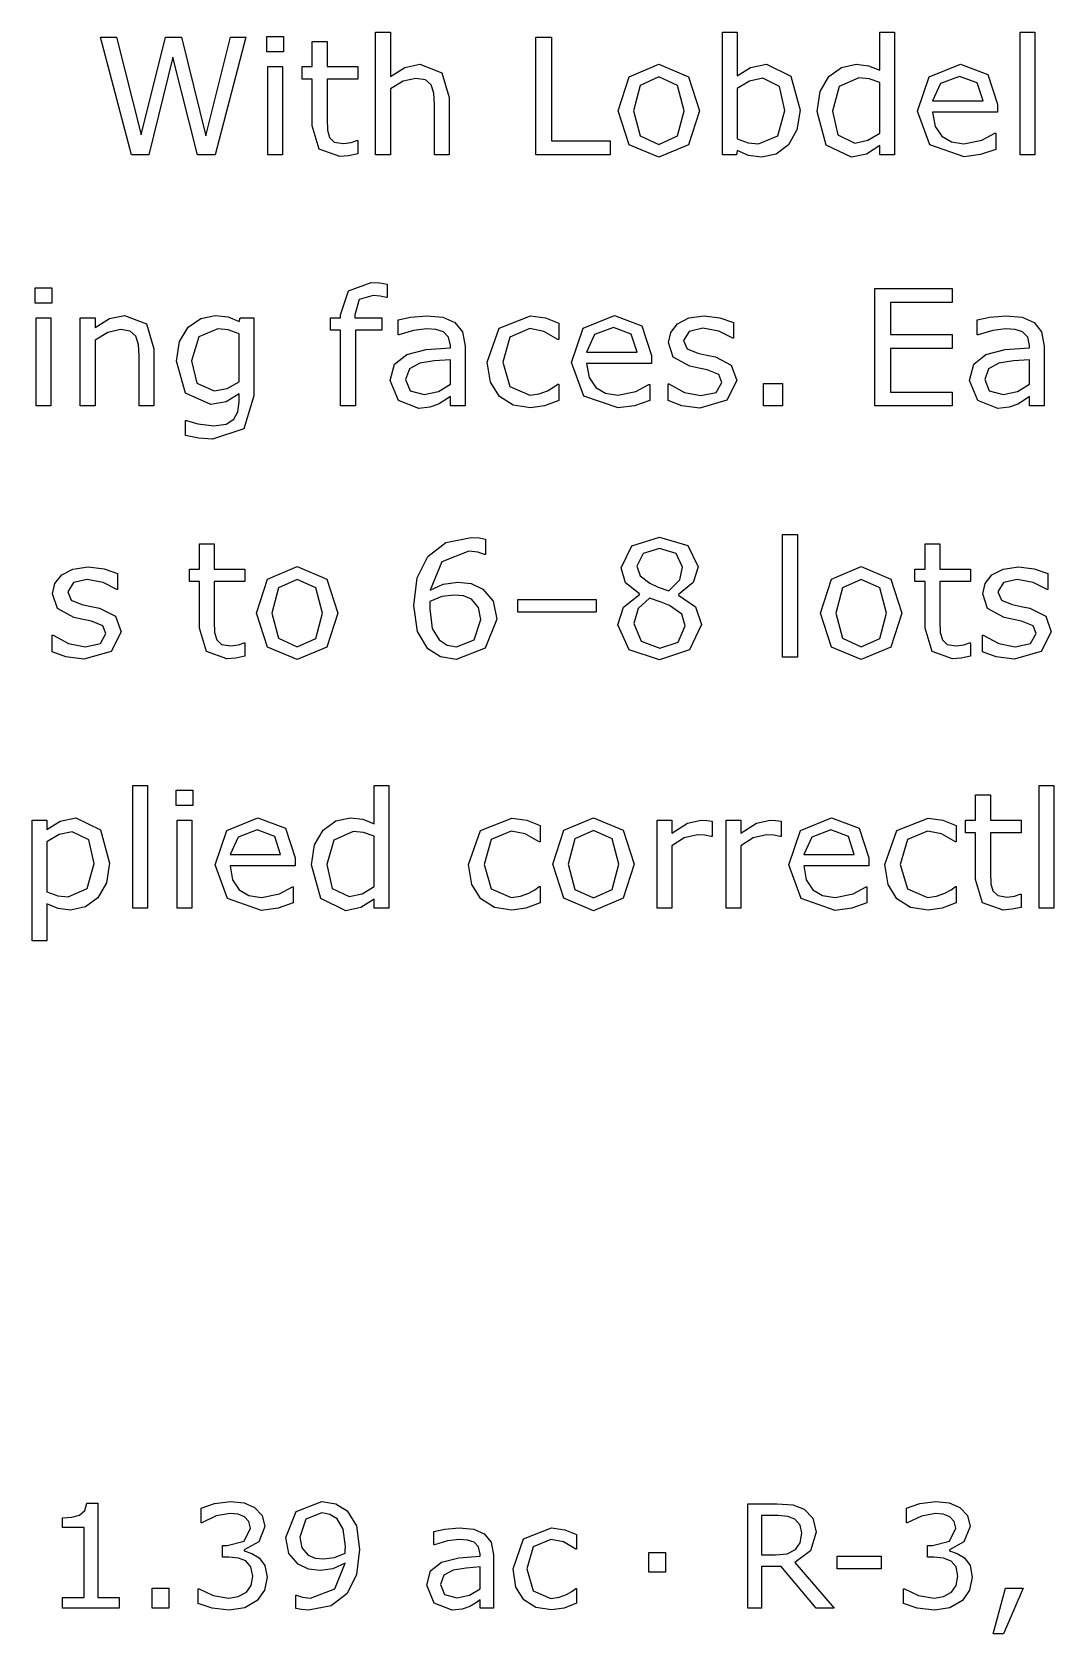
# Model space of a CAD drawing. Extents: x -1 to 182, y 89 to 480.
# Drawn here: x 87.16 to 102.23, y 89.84 to 113.46 of the extents above; entities that cross this region are included whole.
import ezdxf

# ---------------------------------------------------------------- set-up
doc = ezdxf.new("R2010")
doc.units = 0
doc.header["$MEASUREMENT"] = 0
doc.layers.add('Layer 1', color=7, linetype='Continuous')

msp = doc.modelspace()

# ---------------------------------------------------------------- linework, layer by layer
at = {"layer": 'Layer 1', "color": 7}
for points in [[(90.866433, 113.171132), (90.619937, 113.171132), (90.619937, 113.397854), (90.866433, 113.397854), (90.866433, 113.171132)], [(93.309315, 111.65494), (93.090724, 111.65494), (93.090724, 112.394423), (93.080246, 112.561851), (93.041879, 112.68512), (92.958163, 112.757192), (92.816312, 112.781534), (92.629114, 112.737349), (92.441916, 112.624557), (92.441916, 111.654966), (92.223326, 111.654966), (92.223326, 113.464158), (92.441916, 113.464158), (92.441916, 112.809553), (92.65353, 112.942083), (92.877936, 112.989761), (93.198846, 112.863026), (93.309304, 112.497927), (93.309315, 111.65494)], [(98.481084, 112.314307), (98.434576, 112.021308), (98.311328, 111.802709), (98.129943, 111.664359), (97.912516, 111.619009), (97.719503, 111.645732), (97.556724, 111.715503), (97.54278, 111.655045), (97.338141, 111.655045), (97.338141, 113.464237), (97.556732, 113.464237), (97.556732, 112.817755), (97.752068, 112.941025), (97.984613, 112.98984), (98.34738, 112.813125), (98.481092, 112.314307), (98.481084, 112.314307)], [(99.875185, 111.655045), (99.656592, 111.655045), (99.656592, 111.791094), (99.460094, 111.664359), (99.238014, 111.619009), (98.868269, 111.798052), (98.732231, 112.294542), (98.77874, 112.588706), (98.906639, 112.808469), (99.09035, 112.943326), (99.30894, 112.98984), (99.490325, 112.967615), (99.656592, 112.901337), (99.656592, 113.464105), (99.875185, 113.464105), (99.875185, 111.655045)], [(101.944822, 111.655045), (101.726232, 111.655045), (101.726232, 113.464237), (101.944822, 113.464237), (101.944822, 111.655045)], [(90.309491, 113.386238), (89.859517, 111.65494), (89.600231, 111.65494), (89.2363, 113.092049), (88.88051, 111.65494), (88.627037, 111.65494), (88.168925, 113.386238), (88.404956, 113.386238), (88.768888, 111.946775), (89.127006, 113.386238), (89.360712, 113.386238), (89.722318, 111.932831), (90.083923, 113.386238), (90.309491, 113.386238)], [(91.959399, 111.666581), (91.824522, 111.639858), (91.695461, 111.629275), (91.393154, 111.736246), (91.289673, 112.079251), (91.289673, 112.769919), (91.142007, 112.769919), (91.142007, 112.953619), (91.289673, 112.953619), (91.289673, 113.32684), (91.508264, 113.32684), (91.508264, 112.953619), (91.959399, 112.953619), (91.959399, 112.769919), (91.508264, 112.769919), (91.508264, 112.178073), (91.51292, 112.01763), (91.545475, 111.910659), (91.61524, 111.842053), (91.752439, 111.821151), (91.864059, 111.836232), (91.947776, 111.862981), (91.959417, 111.862981), (91.959399, 111.666581)], [(95.680097, 111.65494), (94.584816, 111.65494), (94.584816, 113.386238), (94.815035, 113.386238), (94.815035, 111.859568), (95.680097, 111.859568), (95.680097, 111.65494)], [(90.852489, 111.65494), (90.633899, 111.65494), (90.633899, 112.953698), (90.852489, 112.953698), (90.852489, 111.65494)], [(96.999782, 112.303724), (96.837002, 111.802603), (96.400983, 111.618903), (95.962637, 111.802603), (95.80102, 112.303724), (95.962637, 112.80487), (96.400983, 112.989734), (96.837002, 112.80487), (96.999782, 112.303724), (96.999782, 112.303724)], [(101.392532, 112.281763), (100.435614, 112.281763), (100.471658, 112.072452), (100.570488, 111.927116), (100.713503, 111.843402), (100.897214, 111.815489), (101.163477, 111.867823), (101.355323, 111.972466), (101.366938, 111.972466), (101.366938, 111.734103), (101.141371, 111.65621), (100.899526, 111.624804), (100.394905, 111.799217), (100.213521, 112.296871), (100.386767, 112.802648), (100.844876, 112.98984), (101.249503, 112.836356), (101.392518, 112.400349), (101.392532, 112.281763)], [(96.774214, 112.303724), (96.675384, 112.678135), (96.400983, 112.801378), (96.124255, 112.678135), (96.026587, 112.303724), (96.125417, 111.932831), (96.400983, 111.80726), (96.67422, 111.931667), (96.774214, 112.303724), (96.774214, 112.303724)], [(98.255516, 112.308486), (98.178777, 112.660805), (97.931119, 112.781719), (97.738108, 112.739862), (97.556724, 112.634055), (97.556724, 111.889916), (97.716016, 111.831787), (97.868331, 111.815383), (98.152035, 111.933995), (98.255516, 112.30838), (98.255516, 112.308486)], [(99.656592, 111.974794), (99.656592, 112.720098), (99.498464, 112.774734), (99.346146, 112.789815), (99.060119, 112.661916), (98.957799, 112.299146), (99.036864, 111.946828), (99.290338, 111.827077), (99.478697, 111.86777), (99.656592, 111.974741), (99.656592, 111.974794)], [(101.179754, 112.449191), (101.09255, 112.715441), (100.833264, 112.809633), (100.553049, 112.706154), (100.435614, 112.449191), (101.179754, 112.449191)], [(87.450383, 109.46697), (87.203887, 109.46697), (87.203887, 109.693692), (87.450383, 109.693692), (87.450383, 109.46697)], [(92.395434, 109.548356), (92.383819, 109.548356), (92.289638, 109.569258), (92.187319, 109.5809), (91.982682, 109.518114), (91.919894, 109.293721), (91.919894, 109.249536), (92.314056, 109.249536), (92.314056, 109.065836), (91.926871, 109.065836), (91.926871, 107.950804), (91.70828, 107.950804), (91.70828, 109.065863), (91.560614, 109.065863), (91.560614, 109.249563), (91.70828, 109.249563), (91.70828, 109.292584), (91.82339, 109.647204), (92.155926, 109.771611), (92.287312, 109.764732), (92.395447, 109.748328), (92.395434, 109.548356)], [(100.725147, 107.950778), (99.584519, 107.950778), (99.584519, 109.682076), (100.725147, 109.682076), (100.725147, 109.477421), (99.814738, 109.477421), (99.814738, 109.003051), (100.725147, 109.003051), (100.725147, 108.798396), (99.814738, 108.798396), (99.814738, 108.155406), (100.725147, 108.155406), (100.725147, 107.950778)], [(87.43644, 107.950778), (87.217849, 107.950778), (87.217849, 109.249536), (87.43644, 109.249536), (87.43644, 107.950778)], [(88.95495, 107.950778), (88.73636, 107.950778), (88.73636, 108.690261), (88.725882, 108.857689), (88.687513, 108.980958), (88.603796, 109.05303), (88.461945, 109.077372), (88.274747, 109.033187), (88.087549, 108.920395), (88.087549, 107.950804), (87.868959, 107.950804), (87.868959, 109.249563), (88.087549, 109.249563), (88.087549, 109.105391), (88.299163, 109.237921), (88.523569, 109.285599), (88.844479, 109.158864), (88.954937, 108.793765), (88.95495, 107.950778)], [(90.429276, 108.098441), (90.279286, 107.613593), (89.817687, 107.458944), (89.615373, 107.474025), (89.422363, 107.514745), (89.422363, 107.737973), (89.433978, 107.737973), (89.603737, 107.686803), (89.836279, 107.655424), (90.021151, 107.682173), (90.135099, 107.756574), (90.193233, 107.865873), (90.210669, 108.00888), (90.210669, 108.127493), (90.021146, 108.00888), (89.792091, 107.970515), (89.422347, 108.137944), (89.286309, 108.612341), (89.332817, 108.900683), (89.461878, 109.111133), (89.645589, 109.239032), (89.860692, 109.285546), (90.049051, 109.262263), (90.210669, 109.193683), (90.224613, 109.249483), (90.429249, 109.249483), (90.429276, 108.098441)], [(93.543037, 107.950778), (93.325608, 107.950778), (93.325608, 108.089128), (93.246542, 108.033327), (93.1512, 107.977527), (93.025626, 107.933342), (92.859357, 107.914821), (92.561701, 108.031078), (92.439617, 108.32757), (92.502403, 108.565933), (92.683787, 108.710104), (92.968653, 108.781039), (93.325608, 108.808953), (93.325608, 108.84266), (93.298866, 108.965903), (93.224452, 109.042659), (93.11283, 109.078695), (92.976792, 109.087955), (92.784943, 109.064672), (92.566352, 108.999558), (92.554737, 108.999558), (92.554737, 109.221623), (92.739609, 109.259987), (92.977967, 109.280889), (93.216322, 109.257606), (93.393055, 109.18085), (93.504677, 109.0425), (93.543047, 108.832051), (93.543037, 107.950778)], [(94.924345, 108.032163), (94.716219, 107.950778), (94.508092, 107.9217), (94.249968, 107.962393), (94.048819, 108.08799), (93.917432, 108.299604), (93.870924, 108.598424), (94.045331, 109.09838), (94.508092, 109.279751), (94.726683, 109.248372), (94.924345, 109.171643), (94.924345, 108.928623), (94.91273, 108.928623), (94.705765, 109.048374), (94.4988, 109.090231), (94.204634, 108.96466), (94.097663, 108.598424), (94.202309, 108.236818), (94.4988, 108.111221), (94.633677, 108.128683), (94.756925, 108.174006), (94.846454, 108.225177), (94.91273, 108.272854), (94.924345, 108.272854), (94.924345, 108.032163)], [(96.291702, 108.577495), (95.334785, 108.577495), (95.370829, 108.368184), (95.469661, 108.222848), (95.612674, 108.139134), (95.796384, 108.111221), (96.062647, 108.163555), (96.254494, 108.268198), (96.266109, 108.268198), (96.266109, 108.029835), (96.040541, 107.951942), (95.798697, 107.920536), (95.294076, 108.094949), (95.112694, 108.592603), (95.285937, 109.09838), (95.74405, 109.285572), (96.148674, 109.132088), (96.291689, 108.696081), (96.291702, 108.577495)], [(97.550927, 108.325162), (97.40326, 108.033327), (97.002123, 107.919372), (96.737024, 107.953106), (96.535872, 108.028671), (96.535872, 108.274019), (96.547488, 108.274019), (96.777704, 108.149612), (97.020713, 108.104262), (97.24628, 108.150776), (97.327671, 108.297275), (97.283489, 108.413533), (97.11373, 108.480975), (96.991646, 108.505317), (96.855608, 108.535532), (96.612599, 108.668089), (96.541672, 108.884359), (96.574229, 109.035515), (96.675387, 109.16225), (96.840492, 109.248293), (97.06606, 109.280836), (97.300927, 109.251785), (97.499754, 109.183179), (97.499754, 108.949473), (97.488138, 108.949473), (97.284663, 109.052951), (97.049793, 109.095972), (96.847482, 109.049458), (96.764927, 108.913436), (96.814925, 108.792495), (96.973056, 108.726244), (97.10793, 108.69833), (97.233504, 108.672666), (97.468374, 108.552916), (97.550927, 108.325004), (97.550927, 108.325162)], [(102.08204, 107.950778), (101.864611, 107.950778), (101.864611, 108.089128), (101.785546, 108.033327), (101.690203, 107.977527), (101.56463, 107.933342), (101.39836, 107.914821), (101.100704, 108.031078), (100.978621, 108.32757), (101.041406, 108.565933), (101.222791, 108.710104), (101.507657, 108.781039), (101.864611, 108.808953), (101.864611, 108.84266), (101.837867, 108.965903), (101.763453, 109.042659), (101.651833, 109.078695), (101.515795, 109.087955), (101.323946, 109.064672), (101.105356, 108.999558), (101.093741, 108.999558), (101.093741, 109.221623), (101.278613, 109.259987), (101.51697, 109.280889), (101.755328, 109.257606), (101.932061, 109.18085), (102.043684, 109.0425), (102.082053, 108.832051), (102.08204, 107.950778)], [(90.210685, 108.307726), (90.210685, 109.01583), (90.047906, 109.071631), (89.899078, 109.089093), (89.615373, 108.968179), (89.511892, 108.61705), (89.588632, 108.28566), (89.843267, 108.172895), (90.033952, 108.208931), (90.210685, 108.307753), (90.210685, 108.307726)], [(96.078924, 108.744923), (95.99172, 109.011173), (95.732434, 109.105365), (95.45222, 109.001886), (95.334785, 108.744923), (96.078924, 108.744923)], [(93.325608, 108.270526), (93.325608, 108.632132), (93.089576, 108.614669), (92.875637, 108.580935), (92.723319, 108.497221), (92.665185, 108.342599), (92.732621, 108.17398), (92.938422, 108.118179), (93.148874, 108.162365), (93.325608, 108.2705), (93.325608, 108.270526)], [(101.864611, 108.270526), (101.864611, 108.632132), (101.628579, 108.614669), (101.414637, 108.580935), (101.262322, 108.497221), (101.204185, 108.342599), (101.271625, 108.17398), (101.477426, 108.118179), (101.687878, 108.162365), (101.864611, 108.2705), (101.864611, 108.270526)], [(98.220652, 107.950778), (97.942761, 107.950778), (97.942761, 108.282141), (98.220652, 108.282141), (98.220652, 107.950778)], [(90.295537, 104.258257), (90.160663, 104.231534), (90.031599, 104.220951), (89.729295, 104.327922), (89.625811, 104.670927), (89.625811, 105.361595), (89.478147, 105.361595), (89.478147, 105.545295), (89.625811, 105.545295), (89.625811, 105.918516), (89.844402, 105.918516), (89.844402, 105.545295), (90.295537, 105.545295), (90.295537, 105.361595), (89.844402, 105.361595), (89.844402, 104.769749), (89.849058, 104.609306), (89.881615, 104.502335), (89.951378, 104.433729), (90.08858, 104.412827), (90.2002, 104.427908), (90.283916, 104.454657), (90.295532, 104.454657), (90.295537, 104.258257)], [(94.011584, 104.808246), (93.837176, 104.37687), (93.411623, 104.210606), (93.179079, 104.250134), (92.994207, 104.367556), (92.839566, 104.623355), (92.78608, 105.007054), (92.834915, 105.415173), (92.993043, 105.731429), (93.25698, 105.936084), (93.633701, 106.010485), (93.748811, 106.004664), (93.842992, 105.983762), (93.842992, 105.761697), (93.831376, 105.761697), (93.732547, 105.794241), (93.598834, 105.810645), (93.200021, 105.653694), (93.026777, 105.231632), (93.218623, 105.32114), (93.438378, 105.352546), (93.632553, 105.331644), (93.805797, 105.250258), (93.959276, 105.071188), (94.011597, 104.808431), (94.011584, 104.808246)], [(97.026513, 104.729215), (96.850943, 104.355994), (96.411436, 104.207166), (95.962627, 104.352502), (95.796358, 104.724585), (95.880074, 104.985014), (96.116106, 105.171069), (96.116106, 105.177948), (95.909141, 105.340746), (95.842866, 105.561646), (96.003322, 105.887215), (96.411436, 106.017443), (96.825363, 105.893036), (96.980004, 105.576754), (96.906754, 105.345376), (96.691651, 105.168661), (96.691651, 105.161782), (96.940473, 104.989697), (97.026513, 104.729241), (97.026513, 104.729215)], [(96.750949, 105.574531), (96.654443, 105.772175), (96.410272, 105.846602), (96.169589, 105.776831), (96.076572, 105.588475), (96.123081, 105.443139), (96.266096, 105.335004), (96.389344, 105.280341), (96.547474, 105.224541), (96.706767, 105.383846), (96.750949, 105.574531), (96.750949, 105.574531)], [(98.441542, 104.246695), (98.222952, 104.246695), (98.222952, 106.055887), (98.441542, 106.055887), (98.441542, 104.246695)], [(100.993707, 104.25831), (100.858833, 104.231587), (100.729772, 104.221004), (100.427465, 104.327975), (100.323981, 104.67098), (100.323981, 105.361648), (100.176318, 105.361648), (100.176318, 105.545348), (100.323981, 105.545348), (100.323981, 105.918568), (100.542575, 105.918568), (100.542575, 105.545348), (100.993707, 105.545348), (100.993707, 105.361648), (100.542575, 105.361648), (100.542575, 104.769802), (100.547231, 104.609359), (100.579788, 104.502388), (100.649551, 104.433782), (100.786753, 104.412879), (100.898373, 104.427961), (100.982089, 104.45471), (100.993704, 104.45471), (100.993707, 104.25831)], [(88.471232, 104.621027), (88.323568, 104.329192), (87.922428, 104.215236), (87.65733, 104.24897), (87.45618, 104.324535), (87.45618, 104.569883), (87.467795, 104.569883), (87.698014, 104.445476), (87.941023, 104.400127), (88.166591, 104.44664), (88.247979, 104.59314), (88.203797, 104.709398), (88.03404, 104.77684), (87.911954, 104.801182), (87.775916, 104.831397), (87.532909, 104.963953), (87.461983, 105.180223), (87.49454, 105.331379), (87.595695, 105.458115), (87.7608, 105.544157), (87.986368, 105.576701), (88.221238, 105.54765), (88.420061, 105.479043), (88.420061, 105.245337), (88.408446, 105.245337), (88.204971, 105.348815), (87.970101, 105.391837), (87.767788, 105.345323), (87.685235, 105.209301), (87.735231, 105.08836), (87.893361, 105.022108), (88.028238, 104.994195), (88.153812, 104.96853), (88.388679, 104.84878), (88.471232, 104.620868), (88.471232, 104.621027)], [(91.666381, 104.895426), (91.503602, 104.394306), (91.067582, 104.210606), (90.629237, 104.394306), (90.467619, 104.895426), (90.629237, 105.396573), (91.067582, 105.581437), (91.503602, 105.396573), (91.666381, 104.895426), (91.666381, 104.895426)], [(91.440816, 104.895426), (91.341984, 105.269837), (91.067582, 105.39308), (90.790855, 105.269837), (90.693187, 104.895426), (90.792019, 104.524534), (91.067582, 104.398962), (91.340822, 104.523369), (91.440816, 104.895426), (91.440816, 104.895426)], [(99.980981, 104.895479), (99.818199, 104.394359), (99.38218, 104.210659), (98.943837, 104.394359), (98.782219, 104.895479), (98.943837, 105.396626), (99.38218, 105.58149), (99.818199, 105.396626), (99.980981, 104.895479), (99.980981, 104.895479)], [(99.755414, 104.895479), (99.656581, 105.26989), (99.38218, 105.393133), (99.105455, 105.26989), (99.007784, 104.895479), (99.106616, 104.524586), (99.38218, 104.399015), (99.65542, 104.523422), (99.755414, 104.895479), (99.755414, 104.895479)], [(102.185495, 104.62108), (102.037828, 104.329245), (101.636691, 104.215289), (101.371592, 104.249023), (101.170441, 104.324588), (101.170441, 104.569936), (101.182056, 104.569936), (101.412275, 104.445529), (101.655281, 104.40018), (101.880849, 104.446693), (101.96224, 104.593193), (101.918057, 104.709451), (101.7483, 104.776893), (101.626214, 104.801234), (101.490176, 104.83145), (101.247167, 104.964006), (101.176243, 105.180276), (101.208797, 105.331432), (101.309955, 105.458168), (101.47506, 105.54421), (101.700628, 105.576754), (101.935496, 105.547702), (102.134322, 105.479096), (102.134322, 105.24539), (102.122707, 105.24539), (101.919232, 105.348868), (101.684364, 105.39189), (101.482051, 105.345376), (101.399498, 105.209354), (101.449494, 105.088413), (101.607624, 105.022161), (101.742498, 104.994248), (101.868072, 104.968583), (102.102942, 104.848833), (102.185495, 104.620921), (102.185495, 104.62108)], [(93.775552, 104.798985), (93.742998, 104.978055), (93.638353, 105.101298), (93.519756, 105.15014), (93.383718, 105.161782), (93.200007, 105.138498), (93.0256, 105.0664), (93.022107, 105.01642), (93.021049, 104.957127), (93.058257, 104.666429), (93.162902, 104.499001), (93.278009, 104.423436), (93.41405, 104.400153), (93.679149, 104.502467), (93.775653, 104.798959), (93.775552, 104.798985)], [(95.476609, 104.911777), (94.318543, 104.911777), (94.318543, 105.097806), (95.476609, 105.097806), (95.476609, 104.911777)], [(96.786993, 104.707122), (96.739321, 104.878043), (96.555613, 105.008271), (96.435852, 105.055948), (96.262608, 105.11757), (96.094014, 104.962921), (96.031225, 104.742021), (96.13936, 104.482729), (96.413762, 104.380415), (96.684674, 104.467622), (96.786993, 104.707122), (96.786993, 104.707122)], [(88.863069, 100.54248), (88.644478, 100.54248), (88.644478, 102.351672), (88.863069, 102.351672), (88.863069, 100.54248)], [(92.420996, 100.54248), (92.202402, 100.54248), (92.202402, 100.678529), (92.005905, 100.551793), (91.783824, 100.506444), (91.41408, 100.685487), (91.278042, 101.181977), (91.32455, 101.47614), (91.45245, 101.695903), (91.63616, 101.830761), (91.854751, 101.877275), (92.036136, 101.85505), (92.202402, 101.788772), (92.202402, 102.35154), (92.420996, 102.35154), (92.420996, 100.54248)], [(102.225034, 100.542454), (102.006443, 100.542454), (102.006443, 102.351646), (102.225034, 102.351646), (102.225034, 100.542454)], [(89.530469, 102.058673), (89.283973, 102.058673), (89.283973, 102.285394), (89.530469, 102.285394), (89.530469, 102.058673)], [(101.74018, 100.554095), (101.605307, 100.527372), (101.476243, 100.516789), (101.173938, 100.62376), (101.070455, 100.966765), (101.070455, 101.657433), (100.922791, 101.657433), (100.922791, 101.841133), (101.070455, 101.841133), (101.070455, 102.214354), (101.289048, 102.214354), (101.289048, 101.841133), (101.74018, 101.841133), (101.74018, 101.657433), (101.289048, 101.657433), (101.289048, 101.065587), (101.293704, 100.905144), (101.326261, 100.798173), (101.396024, 100.729567), (101.533226, 100.708665), (101.644846, 100.723746), (101.728563, 100.750495), (101.740178, 100.750495), (101.74018, 100.554095)], [(88.301475, 101.207562), (88.256128, 100.918029), (88.128232, 100.697129), (87.946847, 100.563409), (87.727092, 100.516895), (87.543384, 100.538855), (87.377115, 100.607462), (87.377115, 100.06332), (87.158524, 100.06332), (87.158524, 101.841106), (87.377115, 101.841106), (87.377115, 101.705058), (87.572451, 101.827163), (87.804996, 101.877142), (88.170089, 101.699263), (88.301475, 101.20743), (88.301475, 101.207562)], [(89.516525, 100.54248), (89.297932, 100.54248), (89.297932, 101.841239), (89.516525, 101.841239), (89.516525, 100.54248)], [(91.036197, 101.169198), (90.07928, 101.169198), (90.115324, 100.959886), (90.214156, 100.814551), (90.357169, 100.730837), (90.540879, 100.702923), (90.807142, 100.755258), (90.998989, 100.8599), (91.010604, 100.8599), (91.010604, 100.621537), (90.785037, 100.543644), (90.543192, 100.512238), (90.038571, 100.686651), (89.857186, 101.184305), (90.030433, 101.690082), (90.488542, 101.877275), (90.893169, 101.72379), (91.036184, 101.287784), (91.036197, 101.169198)], [(94.648763, 100.623866), (94.440637, 100.54248), (94.232511, 100.513402), (93.974386, 100.554095), (93.773237, 100.679693), (93.641848, 100.891306), (93.595339, 101.190126), (93.769747, 101.690082), (94.232511, 101.871454), (94.451101, 101.840074), (94.648763, 101.763345), (94.648763, 101.520326), (94.637148, 101.520326), (94.430186, 101.640076), (94.223221, 101.681933), (93.929053, 101.556362), (93.822084, 101.190126), (93.926727, 100.828521), (94.223221, 100.702923), (94.358095, 100.720386), (94.481343, 100.765709), (94.570873, 100.816879), (94.637148, 100.864557), (94.648763, 100.864557), (94.648763, 100.623866)], [(96.035885, 101.191264), (95.873105, 100.690144), (95.437086, 100.506444), (94.99874, 100.690144), (94.837123, 101.191264), (94.99874, 101.692411), (95.437086, 101.877275), (95.873105, 101.692411), (96.035885, 101.191264), (96.035885, 101.191264)], [(97.184651, 101.602876), (97.173036, 101.602876), (97.077693, 101.61928), (96.969561, 101.625101), (96.774225, 101.579751), (96.59284, 101.464658), (96.59284, 100.54248), (96.374249, 100.54248), (96.374249, 101.841239), (96.59284, 101.841239), (96.59284, 101.649389), (96.821897, 101.797053), (97.025372, 101.841239), (97.107925, 101.837799), (97.184664, 101.827216), (97.184651, 101.602876)], [(98.200867, 101.602876), (98.189252, 101.602876), (98.093909, 101.61928), (97.985777, 101.625101), (97.79044, 101.579751), (97.609055, 101.464658), (97.609055, 100.54248), (97.390465, 100.54248), (97.390465, 101.841239), (97.609055, 101.841239), (97.609055, 101.649389), (97.838113, 101.797053), (98.041588, 101.841239), (98.12414, 101.837799), (98.20088, 101.827216), (98.200867, 101.602876)], [(99.49381, 101.169198), (98.536893, 101.169198), (98.572937, 100.959886), (98.671769, 100.814551), (98.814781, 100.730837), (98.998492, 100.702923), (99.264755, 100.755258), (99.456602, 100.8599), (99.468217, 100.8599), (99.468217, 100.621537), (99.242649, 100.543644), (99.000804, 100.512238), (98.496184, 100.686651), (98.314799, 101.184305), (98.488045, 101.690082), (98.946155, 101.877275), (99.350782, 101.72379), (99.493797, 101.287784), (99.49381, 101.169198)], [(100.785589, 100.623866), (100.577462, 100.54248), (100.369336, 100.513402), (100.111214, 100.554095), (99.910062, 100.679693), (99.778676, 100.891306), (99.732167, 101.190126), (99.906575, 101.690082), (100.369336, 101.871454), (100.587927, 101.840074), (100.785589, 101.763345), (100.785589, 101.520326), (100.773974, 101.520326), (100.567009, 101.640076), (100.360044, 101.681933), (100.065878, 101.556362), (99.958907, 101.190126), (100.063552, 100.828521), (100.360044, 100.702923), (100.49492, 100.720386), (100.618169, 100.765709), (100.707698, 100.816879), (100.773974, 100.864557), (100.785589, 100.864557), (100.785589, 100.623866)], [(88.075908, 101.201741), (87.995681, 101.55287), (87.749185, 101.669154), (87.559661, 101.628461), (87.377115, 101.52149), (87.377115, 100.785499), (87.536407, 100.728508), (87.688722, 100.713427), (87.973588, 100.83667), (88.075908, 101.201768), (88.075908, 101.201741)], [(90.82342, 101.336626), (90.736216, 101.602876), (90.47693, 101.697067), (90.196715, 101.593589), (90.07928, 101.336626), (90.82342, 101.336626)], [(92.202402, 100.862229), (92.202402, 101.607532), (92.044274, 101.662169), (91.891957, 101.67725), (91.605929, 101.549351), (91.50361, 101.186581), (91.582675, 100.834262), (91.836148, 100.714512), (92.024507, 100.755205), (92.202402, 100.862176), (92.202402, 100.862229)], [(95.810317, 101.191264), (95.711487, 101.565675), (95.437086, 101.688918), (95.160358, 101.565675), (95.06269, 101.191264), (95.161523, 100.820372), (95.437086, 100.6948), (95.710323, 100.819207), (95.810317, 101.191264), (95.810317, 101.191264)], [(99.281032, 101.336626), (99.193828, 101.602876), (98.934542, 101.697067), (98.654328, 101.593589), (98.536893, 101.336626), (99.281032, 101.336626)], [(88.441001, 90.223849), (87.607979, 90.223849), (87.607979, 90.380932), (87.928371, 90.380932), (87.928371, 91.412409), (87.607979, 91.412409), (87.607979, 91.552955), (87.747505, 91.563274), (87.860159, 91.595315), (87.934573, 91.660429), (87.966614, 91.767902), (88.126808, 91.767902), (88.126808, 90.380905), (88.441001, 90.380905), (88.441001, 90.223849)], [(90.50909, 90.964893), (90.590737, 90.853265), (90.622778, 90.679646), (90.584538, 90.486368), (90.477051, 90.333413), (90.294116, 90.225913), (90.064672, 90.191808), (89.812493, 90.222817), (89.608888, 90.288963), (89.608888, 90.504968), (89.624393, 90.504968), (89.831098, 90.408845), (90.060542, 90.370613), (90.199036, 90.392309), (90.317889, 90.456391), (90.38817, 90.556641), (90.41193, 90.695124), (90.385059, 90.83157), (90.312711, 90.917347), (90.200057, 90.960765), (90.057431, 90.973201), (89.964414, 90.973201), (89.964414, 91.144783), (90.036759, 91.144783), (90.286874, 91.209897), (90.380926, 91.402116), (90.35714, 91.499271), (90.290994, 91.568513), (90.195911, 91.605739), (90.081188, 91.616058), (89.872416, 91.580921), (89.663644, 91.481703), (89.653299, 91.481703), (89.653299, 91.697708), (89.848635, 91.763854), (90.086344, 91.794863), (90.284782, 91.774226), (90.439811, 91.70808), (90.552465, 91.588171), (90.590706, 91.423865), (90.499755, 91.199578), (90.286851, 91.079695), (90.286851, 91.065143), (90.400537, 91.030007), (90.509058, 90.964893), (90.50909, 90.964893)], [(91.988066, 91.085807), (91.941558, 90.719942), (91.803067, 90.439854), (91.567422, 90.257954), (91.234627, 90.193872), (91.133342, 90.200222), (91.04859, 90.217684), (91.04859, 90.415089), (91.058936, 90.415089), (91.143684, 90.385112), (91.265641, 90.371618), (91.623241, 90.508037), (91.774135, 90.886312), (91.593269, 90.80363), (91.408267, 90.778759), (91.235666, 90.79728), (91.081671, 90.869617), (90.944212, 91.029822), (90.898738, 91.262364), (91.053766, 91.645797), (91.432037, 91.793593), (91.638743, 91.758457), (91.805142, 91.655111), (91.940534, 91.433919), (91.988074, 91.085622), (91.988066, 91.085807)], [(98.984014, 90.223743), (98.718396, 90.223743), (98.2037, 90.835591), (97.915347, 90.835591), (97.915347, 90.223743), (97.710708, 90.223743), (97.710708, 91.762664), (98.14169, 91.762664), (98.374232, 91.744143), (98.541666, 91.680061), (98.671888, 91.546737), (98.719431, 91.344173), (98.635714, 91.065117), (98.405239, 90.896657), (98.984014, 90.223743)], [(100.906376, 90.964787), (100.988024, 90.853159), (101.020062, 90.67954), (100.981822, 90.486262), (100.874335, 90.333307), (100.691402, 90.225807), (100.461959, 90.191702), (100.209777, 90.222711), (100.006172, 90.288857), (100.006172, 90.504862), (100.021677, 90.504862), (100.228382, 90.408739), (100.457823, 90.370507), (100.596317, 90.392203), (100.715173, 90.456285), (100.785451, 90.556535), (100.809237, 90.695018), (100.782366, 90.831464), (100.710019, 90.917242), (100.597364, 90.96066), (100.454736, 90.973095), (100.361719, 90.973095), (100.361719, 91.144677), (100.434066, 91.144677), (100.684179, 91.209791), (100.778231, 91.40201), (100.754471, 91.499165), (100.688325, 91.568407), (100.59324, 91.605634), (100.478519, 91.615952), (100.269747, 91.580816), (100.060973, 91.481597), (100.050627, 91.481597), (100.050627, 91.697603), (100.245964, 91.763748), (100.483676, 91.794757), (100.682113, 91.77412), (100.837143, 91.707974), (100.949797, 91.588065), (100.988037, 91.423759), (100.897087, 91.199472), (100.684179, 91.07959), (100.684179, 91.065038), (100.797868, 91.029901), (100.906389, 90.964787), (100.906376, 90.964787)], [(91.779295, 91.130257), (91.746222, 91.387591), (91.655271, 91.538482), (91.550885, 91.604628), (91.429963, 91.625266), (91.194317, 91.532238), (91.108537, 91.270751), (91.13644, 91.110572), (91.230491, 91.00204), (91.332811, 90.958622), (91.456834, 90.948304), (91.620132, 90.969999), (91.775162, 91.033049), (91.777278, 91.075409), (91.779395, 91.130204), (91.779295, 91.130257)], [(98.505492, 91.329621), (98.481706, 91.446408), (98.405225, 91.533217), (98.299805, 91.574572), (98.156144, 91.587007), (97.915334, 91.587007), (97.915334, 91.006168), (98.12204, 91.006168), (98.291537, 91.022572), (98.414528, 91.086654), (98.48274, 91.185873), (98.505468, 91.329541), (98.505492, 91.329621)], [(93.960038, 90.223743), (93.766768, 90.223743), (93.766768, 90.346721), (93.696489, 90.297112), (93.611738, 90.247503), (93.500119, 90.208238), (93.352322, 90.191834), (93.087739, 90.29518), (92.979221, 90.558732), (93.035032, 90.77061), (93.196261, 90.898774), (93.449475, 90.961824), (93.766768, 90.986695), (93.766768, 91.016672), (93.743008, 91.126236), (93.676863, 91.194445), (93.577644, 91.226486), (93.456722, 91.234688), (93.286187, 91.214051), (93.091885, 91.15616), (93.08154, 91.15616), (93.08154, 91.353565), (93.24587, 91.38767), (93.457743, 91.406191), (93.669616, 91.385553), (93.826712, 91.317344), (93.92593, 91.194366), (93.960038, 91.007279), (93.960038, 90.223743)], [(95.187867, 90.29608), (95.002868, 90.223743), (94.817866, 90.197814), (94.588422, 90.234009), (94.409623, 90.34561), (94.292833, 90.533728), (94.251492, 90.799343), (94.406522, 91.243763), (94.817866, 91.404974), (95.012168, 91.377087), (95.187867, 91.308877), (95.187867, 91.092872), (95.177522, 91.092872), (94.993555, 91.199313), (94.809587, 91.236514), (94.548105, 91.124886), (94.45302, 90.799343), (94.546036, 90.477901), (94.809587, 90.3663), (94.929475, 90.381911), (95.039029, 90.422207), (95.118612, 90.467689), (95.177522, 90.510048), (95.187867, 90.510048), (95.187867, 90.29608)], [(96.498381, 90.751877), (96.251369, 90.751877), (96.251369, 91.044374), (96.498381, 91.044374), (96.498381, 90.751877)], [(99.675443, 90.80355), (99.030522, 90.80355), (99.030522, 90.99061), (99.675443, 90.99061), (99.675443, 90.80355)], [(93.766768, 90.507958), (93.766768, 90.8294), (93.556962, 90.81379), (93.366793, 90.783812), (93.2314, 90.709385), (93.179724, 90.571934), (93.239668, 90.422074), (93.422604, 90.372465), (93.609672, 90.411729), (93.766768, 90.507852), (93.766768, 90.507958)], [(89.174806, 90.223849), (88.927794, 90.223849), (88.927794, 90.518409), (89.174806, 90.518409), (89.174806, 90.223849)], [(101.773505, 90.518303), (101.482051, 89.841341), (101.331154, 89.841341), (101.510988, 90.518303), (101.773505, 90.518303)]]:
    msp.add_lwpolyline(points, dxfattribs=at)

doc.saveas('drawing.dxf')
